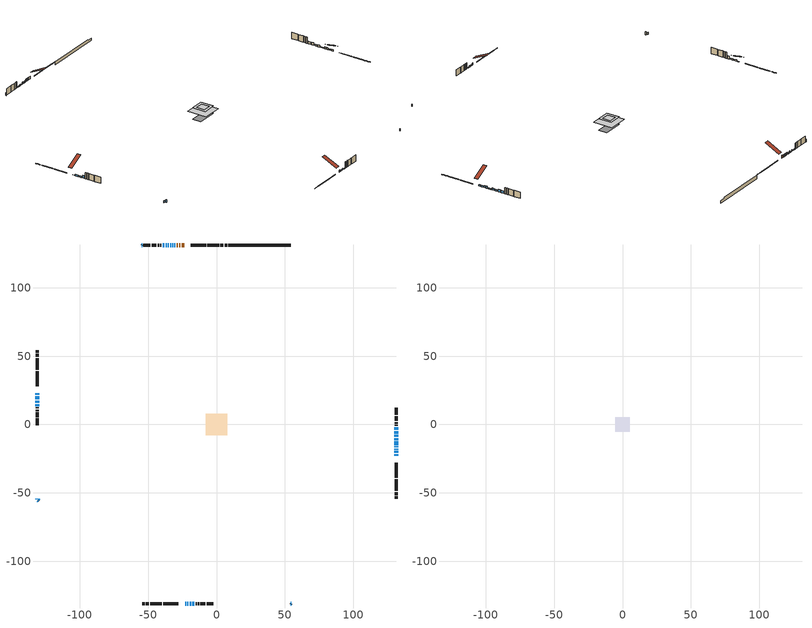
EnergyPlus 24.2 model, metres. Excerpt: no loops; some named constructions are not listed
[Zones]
conditioned space
 floor outside (Floor1 construction): -0.65,-0.65 -0.65,0.65 0.65,0.65 0.65,-0.65 z0.35
 floor outside (Floor2 construction): -2.59,-2.59 -2.59,2.59 2.59,2.59 2.59,-2.59 z0.35
 floor adiabatic (AdiabaticFloorConstruction): -7.69,-7.69 -7.69,7.69 7.69,7.69 7.69,-7.69 z2.79
 floor foundation (Slab1 construction): -7.88,-3.56 -7.88,3.56 7.88,3.56 7.88,-3.56 z-2.29
 wall outside (RimJoist1 construction): 7.71,131.38 5.95,131.38 / -54.42,-131.38 -52.66,-131.38 / -131.38,54.42 -131.38,52.66 / 131.38,-54.42 131.38,-52.66 z0.35:0.65
 wall outside (RimJoist2 construction): 5.02,131.38 2.89,131.38 / -51.73,-131.38 -49.6,-131.38 / -131.38,51.73 -131.38,49.6 / 131.38,-51.73 131.38,-49.6 z0.35:0.65
 wall outside (RimJoist3 construction): 1.96,131.38 -6.7,131.38 / -48.67,-131.38 -40.01,-131.38 / -131.38,48.67 -131.38,40.01 / 131.38,-48.67 131.38,-40.01 z0.35:0.65
 wall outside (RimJoist4 construction): -7.63,131.38 -18.68,131.38 / -39.08,-131.38 -28.03,-131.38 / -131.38,39.08 -131.38,28.03 / 131.38,-39.08 131.38,-28.03 z0.35:0.65
 wall outside (AdiabaticWallConstruction 1): -23.78,131.38 -25.59,131.38 / -26.51,131.38 -27.43,131.38 / -28.35,131.38 -29.18,131.38 z0.35:2.38
 wall outside (AdiabaticWallConstruction): -131.38,22.93 -131.38,21.76 z0.35:0.53; -30.11,131.38 -30.82,131.38 / -22.93,-131.38 -22.22,-131.38 / -131.38,-54.42 -131.02,-54.78 / 54.42,-131.38 54.78,-131.02 / 131.38,-18.43 131.38,-17.72 / 131.38,-16.79 131.38,-16.08 / -33.19,131.38 -33.9,131.38 z0.35:1.88; -31.75,131.38 -32.26,131.38 / 131.38,-22.93 131.38,-21.71 / 131.38,-20.78 131.38,-19.36 / -131.38,20.84 -131.38,18.4 / -36.57,131.38 -37.18,131.38 / -19.75,-131.38 -18.53,-131.38 / 131.38,-9.08 131.38,-7.66 z0.35:1.37; -131.38,17.47 -131.38,15.74 z0.35:1.32; -34.83,131.38 -35.64,131.38 z0.35:0.81; -21.29,-131.38 -20.68,-131.38 z0.35:1.08; -54.42,131.38 -54.78,131.02 / -131.38,14.81 -131.38,13.39 / -130.37,-55.44 -130.01,-55.8 z0.35:2.48; 131.38,-15.15 131.38,-12.36 / -38.11,131.38 -39.51,131.38 / -17.61,-131.38 -16.21,-131.38 z0.35:0.94; 131.38,-11.43 131.38,-10.01 z0.35:1.87; 131.38,-6.73 131.38,-4.9 z0.35:2.38; 131.38,-3.97 131.38,-1.84 z0.35:2.18
 wall outside (Wall1 construction): -40.43,131.38 -41.09,131.38 / -15.28,-131.38 -14.62,-131.38 / -131.38,12.46 -131.38,11.8 / 131.38,-0.91 131.38,-0.25 z0.35:5.23
 wall outside (Wall2 construction): -42.02,131.38 -43.02,131.38 / -13.69,-131.38 -12.69,-131.38 / -131.38,10.87 -131.38,9.87 / 131.38,0.68 131.38,1.68 z0.35:5.23
 wall outside (Wall3 construction): -43.95,131.38 -47.53,131.38 / -11.76,-131.38 -8.18,-131.38 / -131.38,8.94 -131.38,5.36 / 131.38,2.61 131.38,6.19 z0.35:5.23
 wall outside (Wall4 construction): -48.46,131.38 -53.49,131.38 / -7.25,-131.38 -2.22,-131.38 / -131.38,4.43 -131.38,-0.6 / 131.38,7.12 131.38,12.15 z0.35:5.23
 wall foundation (FoundationWall1 construction): 8.64,131.38,-2.29 8.64,131.38,0.35 49.84,131.38,0.35 49.84,131.38,-0.36 54.42,131.38,-0.36 54.42,131.38,-2.29
 window (WindowConstruction 23): -131.38,22.93 -131.38,21.76 z0.35:0.53
 window (WindowConstruction 7): -30.11,131.38 -30.82,131.38 z0.35:1.87
 window (WindowConstruction 8): -31.75,131.38 -32.26,131.38 z0.35:1.36
 window (WindowConstruction 9): -22.93,-131.38 -22.22,-131.38 z0.35:1.87
 window (WindowConstruction 10): -131.38,-54.42 -131.02,-54.78 z0.35:1.87
 window (WindowConstruction 11): 54.42,-131.38 54.78,-131.02 z0.35:1.87
 window (WindowConstruction 12): 131.38,-22.93 131.38,-21.71 z0.35:1.36
 window (WindowConstruction 13): 131.38,-20.78 131.38,-19.36 z0.35:1.36
 window (WindowConstruction 14): 131.38,-18.43 131.38,-17.72 z0.35:1.87
 window (WindowConstruction 15): 131.38,-16.79 131.38,-16.08 z0.35:1.87
 window (WindowConstruction 16): -131.38,20.84 -131.38,18.4 z0.35:1.36
 window (WindowConstruction 17): -131.38,17.47 -131.38,15.74 z0.35:1.32
 window (WindowConstruction 18): -33.19,131.38 -33.9,131.38 z0.35:1.87
 window (WindowConstruction 19): -34.83,131.38 -35.64,131.38 z0.35:0.81
 window (WindowConstruction 20): -36.57,131.38 -37.18,131.38 z0.35:1.36
 window (WindowConstruction 21): -21.29,-131.38 -20.68,-131.38 z0.35:1.08
 window (WindowConstruction 22): -19.75,-131.38 -18.53,-131.38 z0.35:1.36
 window (WindowConstruction): -54.42,131.38 -54.78,131.02 z0.35:2.48
 window (WindowConstruction 24): 131.38,-15.15 131.38,-12.36 z0.35:0.94
 window (WindowConstruction 25): -38.11,131.38 -39.5,131.38 z0.35:0.94
 window (WindowConstruction 26): -17.6,-131.38 -16.21,-131.38 z0.35:0.94
 window (WindowConstruction 1): -131.38,14.81 -131.38,13.39 z0.35:2.48
 window (WindowConstruction 2): -130.37,-55.44 -130.01,-55.8 z0.35:2.48
 window (WindowConstruction 3): 131.38,-11.43 131.38,-10.01 z0.35:1.87
 window (WindowConstruction 4): 131.38,-9.08 131.38,-7.66 z0.35:1.36
 window (WindowConstruction 5): 131.38,-6.73 131.38,-4.9 z0.35:2.38
 window (WindowConstruction 6): 131.38,-3.97 131.38,-1.84 z0.35:2.18
 door (Door): -23.78,131.38 -25.59,131.38 z0.35:2.38
 door (Door 1): -26.52,131.38 -27.42,131.38 z0.35:2.38
 door (Door 2): -28.35,131.38 -29.18,131.38 z0.35:2.38
 ceiling adiabatic (AdiabaticFloorConstruction): 7.69,-7.69 7.69,7.69 -7.69,7.69 -7.69,-7.69 z2.79
attic - vented
 floor to conditioned space (Floor3 construction Reversed): -3.09,-3.09 -3.09,3.09 3.09,3.09 3.09,-3.09 z5.23
 floor to conditioned space (Floor4 construction Reversed): -5.3,-5.3 -5.3,5.3 5.3,5.3 5.3,-5.3 z5.23
 roof outside (Roof1 construction): -22.85,131.38,5.23 -22.85,119.78,11.03 -19.61,119.78,11.03 -19.61,131.38,5.23; -23.86,-131.38,5.23 -23.86,-119.78,11.03 -27.1,-119.78,11.03 -27.1,-131.38,5.23; -131.38,23.86,5.23 -119.78,23.86,11.03 -119.78,27.1,11.03 -131.38,27.1,5.23; 131.38,-23.86,5.23 119.78,-23.86,11.03 119.78,-27.1,11.03 131.38,-27.1,5.23
[Schedule:Day:Interval]
clothes dryer exhaust 0 schedule day: No, 01:00, 0.123457, 02:00, 0.0740741, 03:00, 0.0493827, 04:00, 0.0246914, 05:00, 0.0493827, 06:00, 0.0740741, 07:00, 0.197531, 08:00, 0.395062, 09:00, 0.592593, 10:00, 0.839506, 11:00, 0.962963, 12:00, 1, 13:00, 0.91358, 14:00, 0.82716, 15:00, 0.716049, 16:00, 0.753086, 17:00, 0.679012, 18:00, 0.666667, 20:00, 0.62963, 21:00, 0.641975, 22:00, 0.666667, 23:00, 0.54321, 24:00, 0.296296
clothes dryer exhaust 0 schedule default day; cooling season schedule day; cooling season schedule day 2; cooling season schedule default day; exterior lighting schedule default day; natural vent schedule default day: No, 24:00, 0
cooling season schedule day 1: No, 24:00, 1
exterior lighting schedule day: No, 01:00, 0.566667, 03:00, 0.524167, 05:00, 0.495833, 06:00, 0.5525, 07:00, 0.623333, 08:00, 0.580833, 09:00, 0.439167, 10:00, 0.354167, 12:00, 0.34, 13:00, 0.354167, 14:00, 0.396667, 15:00, 0.425, 16:00, 0.495833, 17:00, 0.623333, 18:00, 0.793333, 19:00, 0.906667, 20:00, 0.963333, 21:00, 0.991667, 22:00, 0.920833, 23:00, 0.793333, 24:00, 0.665833
exterior lighting schedule day 1: No, 01:00, 0.528571, 03:00, 0.488929, 05:00, 0.4625, 06:00, 0.515357, 07:00, 0.581429, 08:00, 0.541786, 09:00, 0.409643, 10:00, 0.330357, 12:00, 0.317143, 13:00, 0.330357, 14:00, 0.37, 15:00, 0.396429, 16:00, 0.4625, 17:00, 0.581429, 18:00, 0.74, 19:00, 0.845714, 20:00, 0.898571, 21:00, 0.925, 22:00, 0.858929, 23:00, 0.74, 24:00, 0.621071
exterior lighting schedule day 10: No, 01:00, 0.552381, 03:00, 0.510952, 05:00, 0.483333, 06:00, 0.538571, 07:00, 0.607619, 08:00, 0.56619, 09:00, 0.428095, 10:00, 0.345238, 12:00, 0.331429, 13:00, 0.345238, 14:00, 0.386667, 15:00, 0.414286, 16:00, 0.483333, 17:00, 0.607619, 18:00, 0.773333, 19:00, 0.88381, 20:00, 0.939048, 21:00, 0.966667, 22:00, 0.897619, 23:00, 0.773333, 24:00, 0.649048
exterior lighting schedule day 11: No, 01:00, 0.571429, 03:00, 0.528571, 05:00, 0.5, 06:00, 0.557143, 07:00, 0.628571, 08:00, 0.585714, 09:00, 0.442857, 10:00, 0.357143, 12:00, 0.342857, 13:00, 0.357143, 14:00, 0.4, 15:00, 0.428571, 16:00, 0.5, 17:00, 0.628571, 18:00, 0.8, 19:00, 0.914286, 20:00, 0.971429, 21:00, 1, 22:00, 0.928571, 23:00, 0.8, 24:00, 0.671429
exterior lighting schedule day 2: No, 01:00, 0.485714, 03:00, 0.449286, 05:00, 0.425, 06:00, 0.473571, 07:00, 0.534286, 08:00, 0.497857, 09:00, 0.376429, 10:00, 0.303571, 12:00, 0.291429, 13:00, 0.303571, 14:00, 0.34, 15:00, 0.364286, 16:00, 0.425, 17:00, 0.534286, 18:00, 0.68, 19:00, 0.777143, 20:00, 0.825714, 21:00, 0.85, 22:00, 0.789286, 23:00, 0.68, 24:00, 0.570714
exterior lighting schedule day 3: No, 01:00, 0.442857, 03:00, 0.409643, 05:00, 0.3875, 06:00, 0.431786, 07:00, 0.487143, 08:00, 0.453929, 09:00, 0.343214, 10:00, 0.276786, 12:00, 0.265714, 13:00, 0.276786, 14:00, 0.31, 15:00, 0.332143, 16:00, 0.3875, 17:00, 0.487143, 18:00, 0.62, 19:00, 0.708571, 20:00, 0.752857, 21:00, 0.775, 22:00, 0.719643, 23:00, 0.62, 24:00, 0.520357
exterior lighting schedule day 4: No, 01:00, 0.4, 03:00, 0.37, 05:00, 0.35, 06:00, 0.39, 07:00, 0.44, 08:00, 0.41, 09:00, 0.31, 10:00, 0.25, 12:00, 0.24, 13:00, 0.25, 14:00, 0.28, 15:00, 0.3, 16:00, 0.35, 17:00, 0.44, 18:00, 0.56, 19:00, 0.64, 20:00, 0.68, 21:00, 0.7, 22:00, 0.65, 23:00, 0.56, 24:00, 0.47
exterior lighting schedule day 5: No, 01:00, 0.380952, 03:00, 0.352381, 05:00, 0.333333, 06:00, 0.371429, 07:00, 0.419048, 08:00, 0.390476, 09:00, 0.295238, 10:00, 0.238095, 12:00, 0.228571, 13:00, 0.238095, 14:00, 0.266667, 15:00, 0.285714, 16:00, 0.333333, 17:00, 0.419048, 18:00, 0.533333, 19:00, 0.609524, 20:00, 0.647619, 21:00, 0.666667, 22:00, 0.619048, 23:00, 0.533333, 24:00, 0.447619
exterior lighting schedule day 6: No, 01:00, 0.390476, 03:00, 0.36119, 05:00, 0.341667, 06:00, 0.380714, 07:00, 0.429524, 08:00, 0.400238, 09:00, 0.302619, 10:00, 0.244048, 12:00, 0.234286, 13:00, 0.244048, 14:00, 0.273333, 15:00, 0.292857, 16:00, 0.341667, 17:00, 0.429524, 18:00, 0.546667, 19:00, 0.624762, 20:00, 0.66381, 21:00, 0.683333, 22:00, 0.634524, 23:00, 0.546667, 24:00, 0.45881
exterior lighting schedule day 7: No, 01:00, 0.419048, 03:00, 0.387619, 05:00, 0.366667, 06:00, 0.408571, 07:00, 0.460952, 08:00, 0.429524, 09:00, 0.324762, 10:00, 0.261905, 12:00, 0.251429, 13:00, 0.261905, 14:00, 0.293333, 15:00, 0.314286, 16:00, 0.366667, 17:00, 0.460952, 18:00, 0.586667, 19:00, 0.670476, 20:00, 0.712381, 21:00, 0.733333, 22:00, 0.680952, 23:00, 0.586667, 24:00, 0.492381
exterior lighting schedule day 8: No, 01:00, 0.466667, 03:00, 0.431667, 05:00, 0.408333, 06:00, 0.455, 07:00, 0.513333, 08:00, 0.478333, 09:00, 0.361667, 10:00, 0.291667, 12:00, 0.28, 13:00, 0.291667, 14:00, 0.326667, 15:00, 0.35, 16:00, 0.408333, 17:00, 0.513333, 18:00, 0.653333, 19:00, 0.746667, 20:00, 0.793333, 21:00, 0.816667, 22:00, 0.758333, 23:00, 0.653333, 24:00, 0.548333
exterior lighting schedule day 9: No, 01:00, 0.509524, 03:00, 0.47131, 05:00, 0.445833, 06:00, 0.496786, 07:00, 0.560476, 08:00, 0.522262, 09:00, 0.394881, 10:00, 0.318452, 12:00, 0.305714, 13:00, 0.318452, 14:00, 0.356667, 15:00, 0.382143, 16:00, 0.445833, 17:00, 0.560476, 18:00, 0.713333, 19:00, 0.815238, 20:00, 0.86619, 21:00, 0.891667, 22:00, 0.827976, 23:00, 0.713333, 24:00, 0.59869
[Schedule:Week:Daily]
clothes dryer exhaust 0 schedule Week Rule - Jan1-Dec31: clothes dryer exhaust 0 schedule day, clothes dryer exhaust 0 schedule day, clothes dryer exhaust 0 schedule day, clothes dryer exhaust 0 schedule day, clothes dryer exhaust 0 schedule day, clothes dryer exhaust 0 schedule day, clothes dryer exhaust 0 schedule day, clothes dryer exhaust 0 schedule default day, clothes dryer exhaust 0 schedule default day, clothes dryer exhaust 0 schedule default day, clothes dryer exhaust 0 schedule default day, clothes dryer exhaust 0 schedule default day
cooling season schedule Week Rule - Jan1-May26: cooling season schedule day, cooling season schedule day, cooling season schedule day, cooling season schedule day, cooling season schedule day, cooling season schedule day, cooling season schedule day, cooling season schedule default day, cooling season schedule default day, cooling season schedule default day, cooling season schedule default day, cooling season schedule default day
cooling season schedule Week Rule - May27-Jun2: cooling season schedule day, cooling season schedule day, cooling season schedule day, cooling season schedule day, cooling season schedule day, cooling season schedule day 1, cooling season schedule day 1, cooling season schedule default day, cooling season schedule default day, cooling season schedule default day, cooling season schedule default day, cooling season schedule default day
cooling season schedule Week Rule - Jun3-Aug25: cooling season schedule day 1, cooling season schedule day 1, cooling season schedule day 1, cooling season schedule day 1, cooling season schedule day 1, cooling season schedule day 1, cooling season schedule day 1, cooling season schedule default day, cooling season schedule default day, cooling season schedule default day, cooling season schedule default day, cooling season schedule default day
cooling season schedule Week Rule - Aug26-Sep1: cooling season schedule day 1, cooling season schedule day 1, cooling season schedule day 1, cooling season schedule day 1, cooling season schedule day 1, cooling season schedule day 1, cooling season schedule day 2, cooling season schedule default day, cooling season schedule default day, cooling season schedule default day, cooling season schedule default day, cooling season schedule default day
cooling season schedule Week Rule - Sep2-Dec31: cooling season schedule day 2, cooling season schedule day 2, cooling season schedule day 2, cooling season schedule day 2, cooling season schedule day 2, cooling season schedule day 2, cooling season schedule day 2, cooling season schedule default day, cooling season schedule default day, cooling season schedule default day, cooling season schedule default day, cooling season schedule default day
exterior lighting schedule Week Rule - Jan1-Jan27: exterior lighting schedule day, exterior lighting schedule day, exterior lighting schedule day, exterior lighting schedule day, exterior lighting schedule day, exterior lighting schedule day, exterior lighting schedule day, exterior lighting schedule default day, exterior lighting schedule default day, exterior lighting schedule default day, exterior lighting schedule default day, exterior lighting schedule default day
exterior lighting schedule Week Rule - Jan28-Feb3: exterior lighting schedule day, exterior lighting schedule day, exterior lighting schedule day, exterior lighting schedule day, exterior lighting schedule day 1, exterior lighting schedule day 1, exterior lighting schedule day 1, exterior lighting schedule default day, exterior lighting schedule default day, exterior lighting schedule default day, exterior lighting schedule default day, exterior lighting schedule default day
exterior lighting schedule Week Rule - Feb4-Feb24: exterior lighting schedule day 1, exterior lighting schedule day 1, exterior lighting schedule day 1, exterior lighting schedule day 1, exterior lighting schedule day 1, exterior lighting schedule day 1, exterior lighting schedule day 1, exterior lighting schedule default day, exterior lighting schedule default day, exterior lighting schedule default day, exterior lighting schedule default day, exterior lighting schedule default day
exterior lighting schedule Week Rule - Feb25-Mar3: exterior lighting schedule day 1, exterior lighting schedule day 1, exterior lighting schedule day 1, exterior lighting schedule day 1, exterior lighting schedule day 2, exterior lighting schedule day 2, exterior lighting schedule day 2, exterior lighting schedule default day, exterior lighting schedule default day, exterior lighting schedule default day, exterior lighting schedule default day, exterior lighting schedule default day
exterior lighting schedule Week Rule - Mar4-Mar31: exterior lighting schedule day 2, exterior lighting schedule day 2, exterior lighting schedule day 2, exterior lighting schedule day 2, exterior lighting schedule day 2, exterior lighting schedule day 2, exterior lighting schedule day 2, exterior lighting schedule default day, exterior lighting schedule default day, exterior lighting schedule default day, exterior lighting schedule default day, exterior lighting schedule default day
exterior lighting schedule Week Rule - Apr1-Apr28: exterior lighting schedule day 3, exterior lighting schedule day 3, exterior lighting schedule day 3, exterior lighting schedule day 3, exterior lighting schedule day 3, exterior lighting schedule day 3, exterior lighting schedule day 3, exterior lighting schedule default day, exterior lighting schedule default day, exterior lighting schedule default day, exterior lighting schedule default day, exterior lighting schedule default day
exterior lighting schedule Week Rule - Apr29-May5: exterior lighting schedule day 3, exterior lighting schedule day 3, exterior lighting schedule day 4, exterior lighting schedule day 4, exterior lighting schedule day 4, exterior lighting schedule day 4, exterior lighting schedule day 4, exterior lighting schedule default day, exterior lighting schedule default day, exterior lighting schedule default day, exterior lighting schedule default day, exterior lighting schedule default day
exterior lighting schedule Week Rule - May6-May26: exterior lighting schedule day 4, exterior lighting schedule day 4, exterior lighting schedule day 4, exterior lighting schedule day 4, exterior lighting schedule day 4, exterior lighting schedule day 4, exterior lighting schedule day 4, exterior lighting schedule default day, exterior lighting schedule default day, exterior lighting schedule default day, exterior lighting schedule default day, exterior lighting schedule default day
exterior lighting schedule Week Rule - May27-Jun2: exterior lighting schedule day 4, exterior lighting schedule day 4, exterior lighting schedule day 4, exterior lighting schedule day 4, exterior lighting schedule day 4, exterior lighting schedule day 5, exterior lighting schedule day 5, exterior lighting schedule default day, exterior lighting schedule default day, exterior lighting schedule default day, exterior lighting schedule default day, exterior lighting schedule default day
exterior lighting schedule Week Rule - Jun3-Jun30: exterior lighting schedule day 5, exterior lighting schedule day 5, exterior lighting schedule day 5, exterior lighting schedule day 5, exterior lighting schedule day 5, exterior lighting schedule day 5, exterior lighting schedule day 5, exterior lighting schedule default day, exterior lighting schedule default day, exterior lighting schedule default day, exterior lighting schedule default day, exterior lighting schedule default day
exterior lighting schedule Week Rule - Jul1-Jul28: exterior lighting schedule day 6, exterior lighting schedule day 6, exterior lighting schedule day 6, exterior lighting schedule day 6, exterior lighting schedule day 6, exterior lighting schedule day 6, exterior lighting schedule day 6, exterior lighting schedule default day, exterior lighting schedule default day, exterior lighting schedule default day, exterior lighting schedule default day, exterior lighting schedule default day
exterior lighting schedule Week Rule - Jul29-Aug4: exterior lighting schedule day 6, exterior lighting schedule day 6, exterior lighting schedule day 6, exterior lighting schedule day 7, exterior lighting schedule day 7, exterior lighting schedule day 7, exterior lighting schedule day 7, exterior lighting schedule default day, exterior lighting schedule default day, exterior lighting schedule default day, exterior lighting schedule default day, exterior lighting schedule default day
exterior lighting schedule Week Rule - Aug5-Aug25: exterior lighting schedule day 7, exterior lighting schedule day 7, exterior lighting schedule day 7, exterior lighting schedule day 7, exterior lighting schedule day 7, exterior lighting schedule day 7, exterior lighting schedule day 7, exterior lighting schedule default day, exterior lighting schedule default day, exterior lighting schedule default day, exterior lighting schedule default day, exterior lighting schedule default day
exterior lighting schedule Week Rule - Aug26-Sep1: exterior lighting schedule day 7, exterior lighting schedule day 7, exterior lighting schedule day 7, exterior lighting schedule day 7, exterior lighting schedule day 7, exterior lighting schedule day 7, exterior lighting schedule day 8, exterior lighting schedule default day, exterior lighting schedule default day, exterior lighting schedule default day, exterior lighting schedule default day, exterior lighting schedule default day
exterior lighting schedule Week Rule - Sep2-Sep29: exterior lighting schedule day 8, exterior lighting schedule day 8, exterior lighting schedule day 8, exterior lighting schedule day 8, exterior lighting schedule day 8, exterior lighting schedule day 8, exterior lighting schedule day 8, exterior lighting schedule default day, exterior lighting schedule default day, exterior lighting schedule default day, exterior lighting schedule default day, exterior lighting schedule default day
exterior lighting schedule Week Rule - Sep30-Oct6: exterior lighting schedule day 8, exterior lighting schedule day 9, exterior lighting schedule day 9, exterior lighting schedule day 9, exterior lighting schedule day 9, exterior lighting schedule day 9, exterior lighting schedule day 9, exterior lighting schedule default day, exterior lighting schedule default day, exterior lighting schedule default day, exterior lighting schedule default day, exterior lighting schedule default day
exterior lighting schedule Week Rule - Oct7-Oct27: exterior lighting schedule day 9, exterior lighting schedule day 9, exterior lighting schedule day 9, exterior lighting schedule day 9, exterior lighting schedule day 9, exterior lighting schedule day 9, exterior lighting schedule day 9, exterior lighting schedule default day, exterior lighting schedule default day, exterior lighting schedule default day, exterior lighting schedule default day, exterior lighting schedule default day
exterior lighting schedule Week Rule - Oct28-Nov3: exterior lighting schedule day 9, exterior lighting schedule day 9, exterior lighting schedule day 9, exterior lighting schedule day 9, exterior lighting schedule day 10, exterior lighting schedule day 10, exterior lighting schedule day 10, exterior lighting schedule default day, exterior lighting schedule default day, exterior lighting schedule default day, exterior lighting schedule default day, exterior lighting schedule default day
exterior lighting schedule Week Rule - Nov4-Nov24: exterior lighting schedule day 10, exterior lighting schedule day 10, exterior lighting schedule day 10, exterior lighting schedule day 10, exterior lighting schedule day 10, exterior lighting schedule day 10, exterior lighting schedule day 10, exterior lighting schedule default day, exterior lighting schedule default day, exterior lighting schedule default day, exterior lighting schedule default day, exterior lighting schedule default day
exterior lighting schedule Week Rule - Nov25-Dec1: exterior lighting schedule day 10, exterior lighting schedule day 10, exterior lighting schedule day 10, exterior lighting schedule day 10, exterior lighting schedule day 10, exterior lighting schedule day 10, exterior lighting schedule day 11, exterior lighting schedule default day, exterior lighting schedule default day, exterior lighting schedule default day, exterior lighting schedule default day, exterior lighting schedule default day
exterior lighting schedule Week Rule - Dec2-Dec31: exterior lighting schedule day 11, exterior lighting schedule day 11, exterior lighting schedule day 11, exterior lighting schedule day 11, exterior lighting schedule day 11, exterior lighting schedule day 11, exterior lighting schedule day 11, exterior lighting schedule default day, exterior lighting schedule default day, exterior lighting schedule default day, exterior lighting schedule default day, exterior lighting schedule default day
natural vent schedule Week Rule - Jan1-Dec31: natural vent schedule default day, natural vent schedule default day, natural vent schedule default day, natural vent schedule default day, natural vent schedule default day, natural vent schedule default day, natural vent schedule default day, natural vent schedule default day, natural vent schedule default day, natural vent schedule default day, natural vent schedule default day, natural vent schedule default day
[Schedule:Year]
clothes dryer exhaust 0 schedule: clothes dryer exhaust 0 schedule Week Rule - Jan1-Dec31, 1, 1, 12, 31
cooling season schedule: cooling season schedule Week Rule - Jan1-May26, 1, 1, 5, 26, cooling season schedule Week Rule - May27-Jun2, 5, 27, 6, 2, cooling season schedule Week Rule - Jun3-Aug25, 6, 3, 8, 25, cooling season schedule Week Rule - Aug26-Sep1, 8, 26, 9, 1, cooling season schedule Week Rule - Sep2-Dec31, 9, 2, 12, 31
natural vent schedule: natural vent schedule Week Rule - Jan1-Dec31, 1, 1, 12, 31
